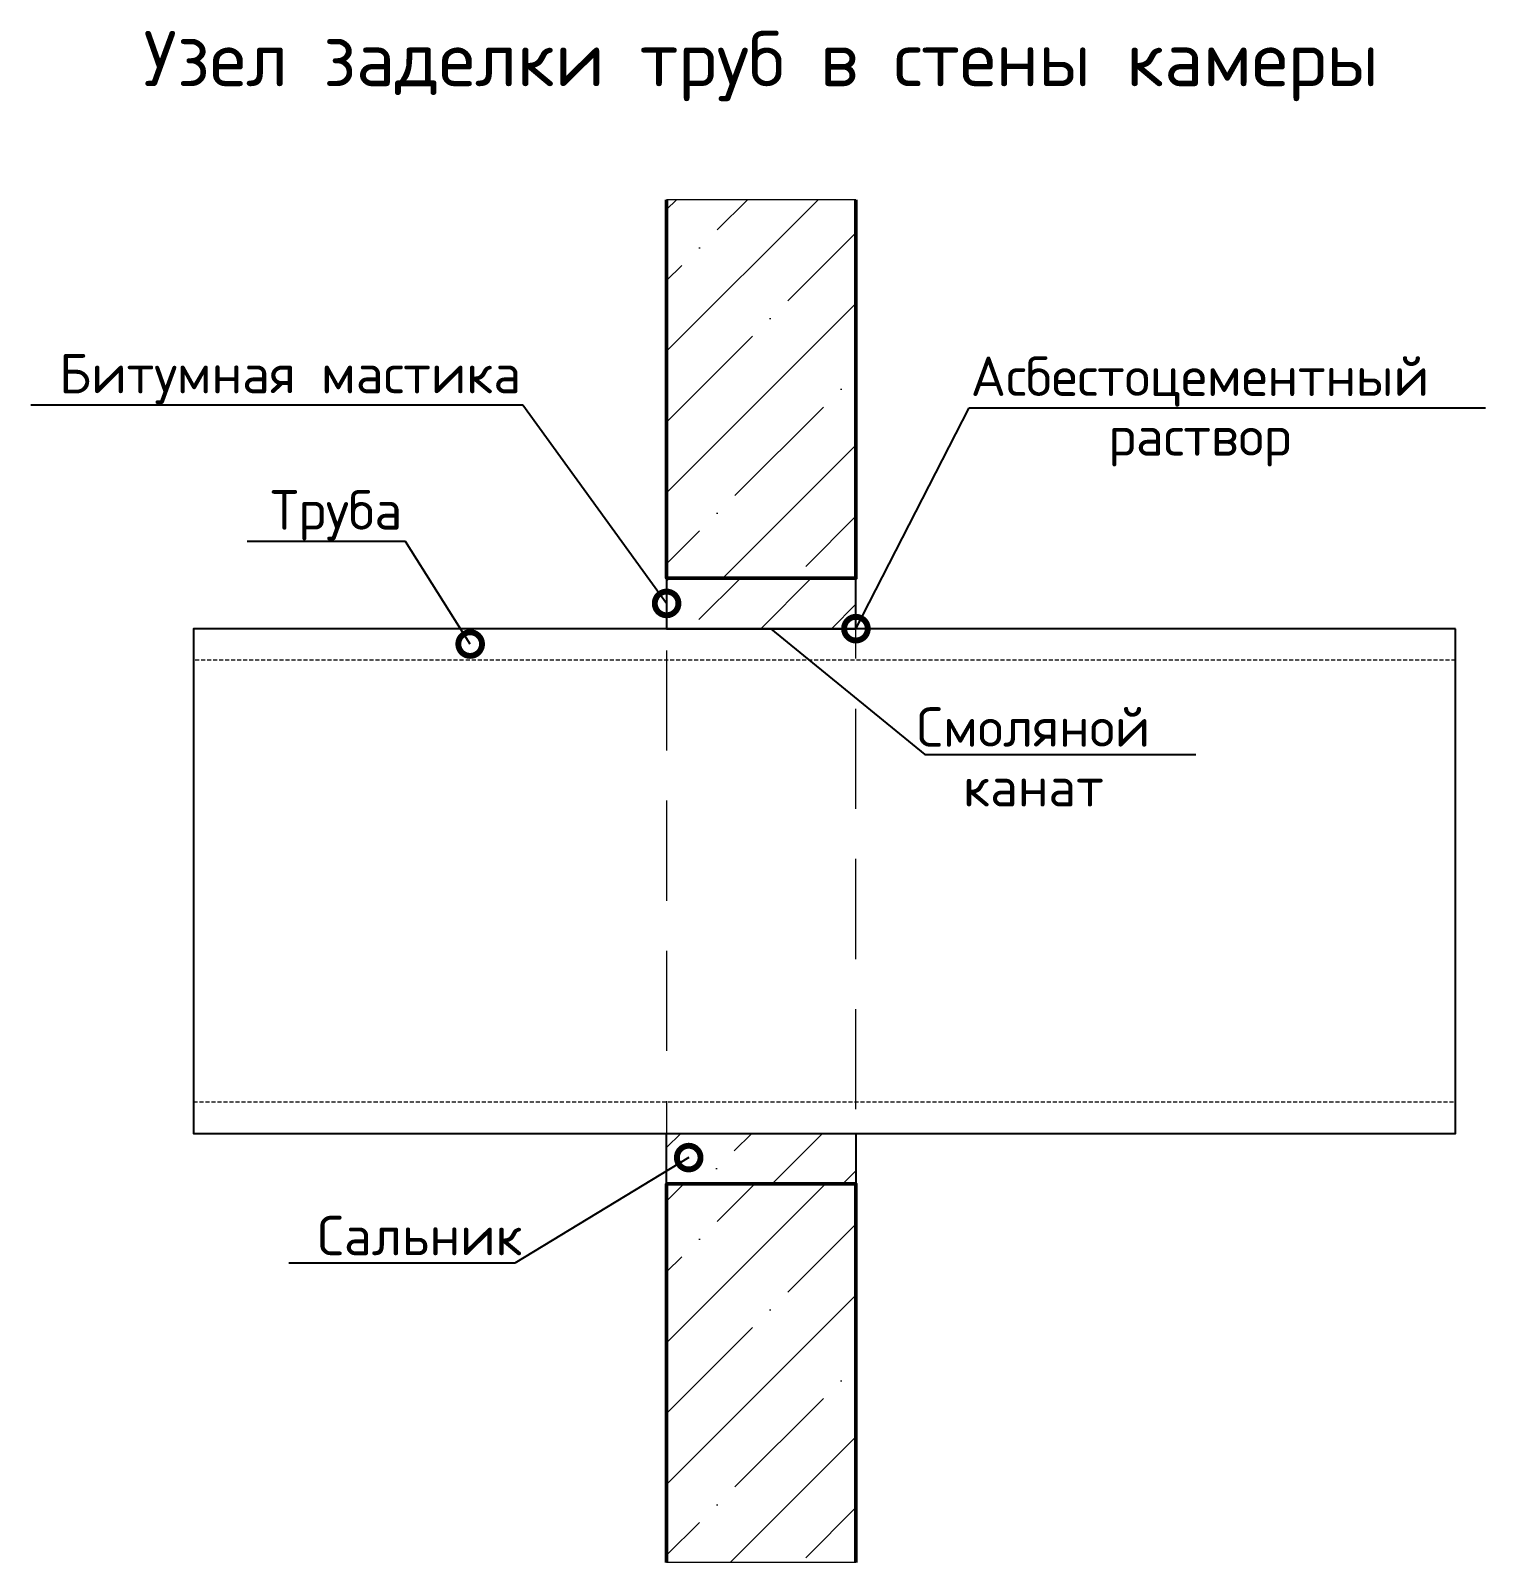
# Model space of a CAD drawing. Header units: millimetres. Extents: x 4549725 to 4654742, y -2132028 to -2073990.
# Drawn here: x 4562910 to 4565215, y -2109064 to -2106636 of the extents above; entities that cross this region are included whole.
import ezdxf
from ezdxf import colors
from ezdxf.entities.mleader import LeaderData, LeaderLine
from ezdxf.math import Vec2, Vec3

# ---------------------------------------------------------------- set-up
doc = ezdxf.new("R2010")
doc.units = ezdxf.units.MM
doc.linetypes.add('HIDDEN', pattern=[9.525, 6.35, -3.175])
for name, color, linetype, lineweight in [('выноски', 7, 'Continuous', 20), ('ГрП_ИнжСети_камеры_второстепенные', 7, 'Continuous', 25), ('ГрП_ИнжСети_камеры_невидимые', 7, 'HIDDEN', 18), ('ГрП_ИнжСети_камеры_основная конструкция', 7, 'Continuous', 50), ('Текст', 7, 'Continuous', 18), ('штриховка', 7, 'Continuous', 9)]:
    doc.layers.add(name, color=color, linetype=linetype, lineweight=lineweight)
doc.styles.add('ISOCPEUR', font='isocpeur.ttf')

# ---------------------------------------------------------------- blocks, each defined once
blk = doc.blocks.new('_DotSmall')
at = {"color": 0, "linetype": 'ByBlock', "lineweight": 80, "const_width": 0.5}
blk.add_lwpolyline([(-0.0625, 0, 1), (0.0625, 0, 1)], format="xyb", close=True, dxfattribs=at)
blk = doc.blocks.new('_None')

msp = doc.modelspace()

# ---------------------------------------------------------------- hatches: boundary and pattern name
at = {"layer": 'штриховка', "ltscale": 500}
h = msp.add_hatch(dxfattribs=at)
h.set_pattern_fill('ANSI35', color=256, scale=25, style=0)
h.set_pattern_definition([(45, (4639038.62, -2291328.21), (-112.2532, 112.2532), []), (45, (4639150.87, -2291328.21), (-112.2532, 112.2532), [198.4375, -39.6875, 0, -39.6875])])
h.paths.add_polyline_path([(4564217.4, -2106904.2), (4563917.4, -2106904.2), (4563917.4, -2107504.2), (4564217.4, -2107504.2)])
h.paths.add_polyline_path([(4564217.4, -2108464.2), (4563917.4, -2108464.2), (4563917.4, -2108764.2), (4563917.4, -2109064.2), (4564217.4, -2109064.2)])
h = msp.add_hatch(dxfattribs=at)
h.set_pattern_fill('ANSI35', color=256, scale=25, style=0)
h.set_pattern_definition([(45, (4141391.26, -1937338.02), (-112.2532, 112.2532), []), (45, (4141503.52, -1937338.02), (-112.2532, 112.2532), [198.4375, -39.6875, 0, -39.6875])])
h.paths.add_polyline_path([(4563917.4, -2107504.2), (4563917.4, -2107584.2), (4564217.4, -2107584.2), (4564217.4, -2107504.2)])
h.paths.add_polyline_path([(4563917.4, -2108384.2), (4563917.4, -2108464.2), (4564217.4, -2108464.2), (4564217.4, -2108384.2)])

# ---------------------------------------------------------------- linework, layer by layer
at = {"layer": 'выноски'}
for points in [[(4564217.4, -2106904.2), (4563917.4, -2106904.2)], [(4563167.4, -2107584.2), (4563167.4, -2108384.2)], [(4565167.4, -2107584.2), (4565167.4, -2108384.2)], [(4564217.4, -2109064.2), (4563917.4, -2109064.2)]]:
    msp.add_lwpolyline(points, dxfattribs=at)
at = {"layer": 'ГрП_ИнжСети_камеры_второстепенные', "ltscale": 10}
for points in [[(4563917.4, -2107584.2), (4564217.4, -2107584.2), (4564217.4, -2107504.2), (4563917.4, -2107504.2)], [(4563917.4, -2108384.2), (4564217.4, -2108384.2), (4564217.4, -2108464.2), (4563917.4, -2108464.2)]]:
    msp.add_lwpolyline(points, close=True, dxfattribs=at)
at = {"layer": 'ГрП_ИнжСети_камеры_второстепенные'}
msp.add_lwpolyline([(4565167.4, -2107584.2), (4563167.4, -2107584.2), (4563167.4, -2108384.2), (4565167.4, -2108384.2)], close=True, dxfattribs=at)
at = {"layer": 'ГрП_ИнжСети_камеры_невидимые', "ltscale": 25}
for points in [[(4563917.4, -2106904.2), (4563917.4, -2108934.2)], [(4564217.4, -2108584.2), (4564217.4, -2106904.2)]]:
    msp.add_lwpolyline(points, dxfattribs=at)
at = {"layer": 'ГрП_ИнжСети_камеры_невидимые'}
msp.add_lwpolyline([(4565167.4, -2107634.2), (4563167.4, -2107634.2), (4563167.4, -2108334.2), (4565167.4, -2108334.2)], close=True, dxfattribs=at)
at = {"layer": 'ГрП_ИнжСети_камеры_основная конструкция', "ltscale": 10}
for points in [[(4564217.4, -2106904.2), (4564217.4, -2107504.2), (4563917.4, -2107504.2), (4563917.4, -2106904.2)], [(4564217.4, -2109064.2), (4564217.4, -2108464.2), (4563917.4, -2108464.2), (4563917.4, -2109064.2)]]:
    msp.add_lwpolyline(points, dxfattribs=at)

# ---------------------------------------------------------------- texts
at = {"layer": 'Текст', "ltscale": 10, "insert": (4564067.4, -2106748.2), "char_height": 87.5, "attachment_point": 8, "style": 'ISOCPEUR'}
msp.add_mtext_dynamic_manual_height_columns('Узел заделки труб в стены камеры', width=1978.375, gutter_width=7716.4, heights=[0], dxfattribs=at)

# ---------------------------------------------------------------- leaders
at = {"layer": 'выноски', "linetype": 'Continuous', "ltscale": 10}
ml = msp.add_multileader_mtext('Standard', dxfattribs=at)
ml.set_content('Битумная мастика', color=256, style='ISOCPEUR')
ml.set_leader_properties()
ml.set_arrow_properties(name='DOTSMALL')
ml.build(insert=Vec2(0, 0))
ml.multileader.update_dxf_attribs({"text_left_attachment_type": 6, "text_right_attachment_type": 6, "dogleg_length": 0, "arrow_head_size": 75, "scale": 25})
ctx = ml.context
ctx.base_point, ctx.scale, ctx.char_height, ctx.arrow_head_size, ctx.landing_gap_size, ctx.plane_origin = Vec3(4562951.9, -2107229.8), 25, 62.5, 75, 0, Vec3(4557817.6, -2107383.3)
ctx.left_attachment, ctx.right_attachment, ctx.text_align_type = 6, 6, 1
notes = []
notes.append((ctx, [(0, (1, 1, 0), (4563689.4, -2107229.8), (-1, 0), 0, [(0, [(4563917.4, -2107544.2)], 0, [])])]))
ctx.mtext.insert, ctx.mtext.alignment, ctx.mtext.line_spacing_factor, ctx.mtext.flow_direction = Vec3(4563320.6, -2107148.6), 2, 0.908571, 5
ml = msp.add_multileader_mtext('Standard', dxfattribs=at)
ml.set_content('Асбестоцементный\\Pраствор', color=256, style='ISOCPEUR')
ml.set_leader_properties()
ml.set_arrow_properties(name='DOTSMALL')
ml.build(insert=Vec2(0, 0))
ml.multileader.update_dxf_attribs({"text_left_attachment_type": 6, "text_right_attachment_type": 6, "dogleg_length": 0, "arrow_head_size": 75, "scale": 25})
ctx = ml.context
ctx.base_point, ctx.scale, ctx.char_height, ctx.arrow_head_size, ctx.landing_gap_size, ctx.plane_origin = Vec3(4564396.8, -2107234.1), 25, 62.5, 75, 0, Vec3(4557863.1, -2106335)
ctx.left_attachment, ctx.right_attachment, ctx.text_align_type = 6, 6, 1
notes.append((ctx, [(1, (1, 1, 0), (4564396.8, -2107234.1), (1, 0), 0, [(0, [(4564217.4, -2107584.2)], 0, [])])]))
ctx.mtext.insert, ctx.mtext.alignment, ctx.mtext.line_spacing_factor, ctx.mtext.flow_direction = Vec3(4564762.4, -2107152.8), 2, 0.908571, 5
ml = msp.add_multileader_mtext('Standard', dxfattribs=at)
ml.set_content('Труба', color=256, style='ISOCPEUR')
ml.set_leader_properties()
ml.set_arrow_properties(name='DOTSMALL')
ml.build(insert=Vec2(0, 0))
ml.multileader.update_dxf_attribs({"text_left_attachment_type": 6, "text_right_attachment_type": 6, "dogleg_length": 0, "arrow_head_size": 75, "scale": 25})
ctx = ml.context
ctx.base_point, ctx.scale, ctx.char_height, ctx.arrow_head_size, ctx.landing_gap_size, ctx.plane_origin = Vec3(4563284.6, -2107446), 25, 62.5, 75, 0, Vec3(4557826.3, -2107664.5)
ctx.left_attachment, ctx.right_attachment, ctx.text_align_type = 6, 6, 1
notes.append((ctx, [(0, (1, 1, 0), (4563503.4, -2107446), (-1, 0), 0, [(0, [(4563606.1, -2107608.6)], 0, [])])]))
ctx.mtext.insert, ctx.mtext.alignment, ctx.mtext.line_spacing_factor, ctx.mtext.flow_direction = Vec3(4563394, -2107364.7), 2, 0.908571, 5
ml = msp.add_multileader_mtext('Standard', dxfattribs=at)
ml.set_content('Смоляной\\Pканат', color=256, style='ISOCPEUR')
ml.set_leader_properties()
ml.set_arrow_properties(name='NONE')
ml.build(insert=Vec2(0, 0))
ml.multileader.update_dxf_attribs({"text_left_attachment_type": 6, "text_right_attachment_type": 6, "dogleg_length": 0, "arrow_head_size": 75, "scale": 25})
ctx = ml.context
ctx.base_point, ctx.scale, ctx.char_height, ctx.arrow_head_size, ctx.landing_gap_size, ctx.plane_origin = Vec3(4564326.8, -2107783.8), 25, 62.5, 75, 0, Vec3(4557817.6, -2106469.9)
ctx.left_attachment, ctx.right_attachment, ctx.text_align_type = 6, 6, 1
notes.append((ctx, [(1, (1, 1, 0), (4564326.8, -2107783.8), (1, 0), 0, [(1, [(4564082.4, -2107584.2)], 0, [])])]))
ctx.mtext.insert, ctx.mtext.alignment, ctx.mtext.line_spacing_factor, ctx.mtext.flow_direction = Vec3(4564498.6, -2107708.8), 2, 0.908571, 5
ml = msp.add_multileader_mtext('Standard', dxfattribs=at)
ml.set_content('Сальник', color=256, style='ISOCPEUR')
ml.set_leader_properties()
ml.set_arrow_properties(name='DOTSMALL')
ml.build(insert=Vec2(0, 0))
ml.multileader.update_dxf_attribs({"text_left_attachment_type": 6, "text_right_attachment_type": 6, "dogleg_length": 0, "arrow_head_size": 75, "scale": 25})
ctx = ml.context
ctx.base_point, ctx.scale, ctx.char_height, ctx.arrow_head_size, ctx.landing_gap_size, ctx.plane_origin = Vec3(4563376.6, -2108589.9), 25, 62.5, 75, 0, Vec3(4557999.5, -2108808.4)
ctx.left_attachment, ctx.right_attachment, ctx.text_align_type = 6, 6, 1
notes.append((ctx, [(0, (1, 1, 0), (4563676.6, -2108589.9), (-1, 0), 0, [(0, [(4563952.4, -2108422.6)], 0, [])])]))
ctx.mtext.insert, ctx.mtext.alignment, ctx.mtext.line_spacing_factor, ctx.mtext.flow_direction = Vec3(4563526.6, -2108514.9), 2, 0.908571, 5
for ctx, leaders in notes:
    for number, flags, end, landing, length, lines in leaders:
        leader = LeaderData()
        leader.index, (leader.has_last_leader_line, leader.has_dogleg_vector, leader.attachment_direction) = number, flags
        leader.last_leader_point, leader.dogleg_vector, leader.dogleg_length = Vec3(end), Vec3(landing), length
        for number, points, colour, breaks in lines:
            line = LeaderLine()
            line.index, line.vertices, line.color, line.breaks = number, Vec3.list(points), colors.encode_raw_color(colour), breaks
            leader.lines.append(line)
        ctx.leaders.append(leader)

doc.saveas('drawing.dxf')
